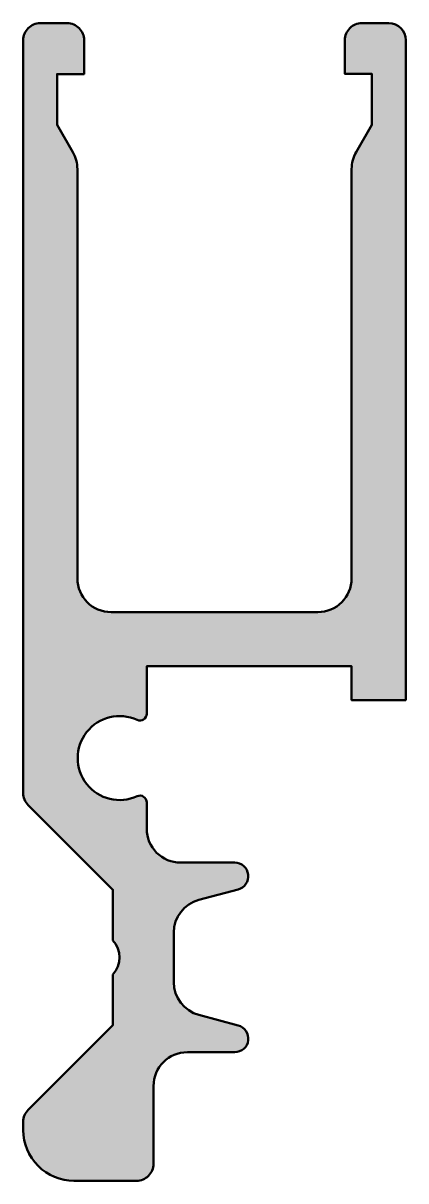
# Model space of a CAD drawing. Extents: x -10.9 to 0.4, y -14.2 to 20.
import ezdxf

# ---------------------------------------------------------------- set-up
doc = ezdxf.new("R2010")
doc.units = 0
doc.layers.add('0S-Alu contour', color=7, linetype='Continuous', lineweight=50)
doc.layers.add('0S-Alu hatch', color=252, linetype='Continuous', lineweight=25)

# ---------------------------------------------------------------- blocks, each defined once
blk = doc.blocks.new('347030__9994426A_4D42_42B1_8BEB_6966A521417B_')
at = {"layer": '0S-Alu hatch'}
h = blk.add_hatch(color=256, dxfattribs=at)
edge = h.paths.add_edge_path()
edge.add_line((-10.7537202835083, -3.098090410232545), (-8.25180435180664, -5.600006103515625))
edge.add_line((-8.25180435180664, -5.600006103515625), (-8.25180435180664, -7.100006103515625))
edge.add_ellipse((-8.776781870562026, -7.600006103515625), major_axis=(-0.724983720643823, 0), ratio=1, start_angle=136.3959557151839, end_angle=223.6040442848162, ccw=False)
edge.add_line((-8.25180435180664, -8.100006103515625), (-8.25180435180664, -9.600006103515625))
edge.add_line((-8.25180435180664, -9.600006103515625), (-10.75364456185792, -12.10184631356691))
edge.add_arc((-10.40009117126464, -12.45539970416019), 0.5000000000000053, 134.9999999999996, 180)
edge.add_line((-10.90009117126465, -12.45539970416018), (-10.90009117126465, -12.70001220703125))
edge.add_arc((-9.400888859075987, -12.70080989484259), 1.499202524403448, 179.9695143608771, 270.0304856391131)
edge.add_line((-9.400091171264627, -14.20001220703125), (-7.551807403564452, -14.20001220703125))
edge.add_arc((-7.551497615728532, -13.70032199486717), 0.4996903081920701, 269.964478925469, 360.035521074527)
edge.add_line((-7.051807403564453, -13.70001220703124), (-7.051807403564454, -11.39999389648437))
edge.add_ellipse((-6.051787580416628, -11.4000137196322), major_axis=(-1.0000198233443, 0), ratio=1, start_angle=270.0011357601927, end_angle=359.9988642393876, ccw=False)
edge.add_line((-6.051807403564456, -10.39999389648437), (-4.653827667236328, -10.39999389648437))
edge.add_arc((-4.652310888817616, -9.998164593066864), 0.4018321660865062, 269.783727596854, 435.8167063426911)
edge.add_line((-4.553852081298833, -9.608581542968748), (-5.710880279541015, -9.299285888671877))
edge.add_ellipse((-5.449835672516398, -8.331922456503047), major_axis=(-1.001966215375595, 0), ratio=1, start_angle=0.06206429827898319, end_angle=74.89834809068873, ccw=False)
edge.add_line((-6.451801300048827, -8.333007812500004), (-6.451801300048828, -6.86700439453125))
edge.add_ellipse((-5.450726835654212, -6.867701781201373), major_axis=(-1.001074707307668, 0), ratio=1, start_angle=285.05807315058985, end_angle=359.9600855801919, ccw=False)
edge.add_line((-5.710803985595703, -5.9010009765625), (-4.553852081298828, -5.5914306640625))
edge.add_arc((-4.653530505146012, -5.2020016826449), 0.4019834819350265, 284.3572107500455, 450.0423553104101)
edge.add_line((-4.653827667236328, -4.800018310546875), (-6.25131607055664, -4.80023193359375))
edge.add_ellipse((-6.251844408762865, -3.800760271799976), major_axis=(-0.999471801438173, 0), ratio=1, start_angle=-0.03028754861361449, end_angle=90.03028754862157, ccw=False)
edge.add_line((-7.251316070556638, -3.800231933593751), (-7.251452914342165, -3.019872460697605))
edge.add_arc((-7.451452911267054, -3.01990753268383), 0.1999999999999999, 0.0100473840338802, 114.601207517977)
edge.add_ellipse((-8.05087676015861, -1.710725191422362), major_axis=(-1.239884493037836, 0), ratio=1, start_angle=-114.5858278248894, end_angle=114.60120751797751, ccw=False)
edge.add_arc((-7.451804351806639, -0.4013819962125658), 0.2000000000000002, 245.4141721751112, 360)
edge.add_line((-7.251804351806639, -0.4013819962125642), (-7.25180435180664, 1))
edge.add_line((-7.25180435180664, 1), (-1.200090050697326, 1))
edge.add_line((-1.200090050697326, 1), (-1.200090050697326, 0))
edge.add_line((-1.200090050697326, 0), (0.4000000059604645, 0))
edge.add_line((0.4000000059604645, 0), (0.4000000059604645, 19.49966430664062))
edge.add_arc((-0.100172195830836, 19.49949208169893), 0.5001722314425181, 0.0197287291575985, 89.99076233459904)
edge.add_line((-0.1000915542244879, 19.99966430664062), (-0.9000900983810428, 19.99966430664062))
edge.add_arc((-0.9003482000128816, 19.49992240827246), 0.4997419650190138, 89.97040845900013, 180.0295915409917)
edge.add_line((-1.400090098381042, 19.49966430664062), (-1.400090098381042, 18.49966430664062))
edge.add_line((-1.400090098381042, 18.49966430664062), (-0.6000901460647583, 18.49966430664062))
edge.add_line((-0.6000901460647583, 18.49966430664062), (-0.6000901460647583, 16.99966430664063))
edge.add_line((-0.6000901460647583, 16.99966430664063), (-1.066115191523527, 16.19248623066609))
edge.add_arc((-0.2000900506973284, 15.69248577520934), 0.9999999999999989, 149.9999698672191, 180)
edge.add_line((-1.200090050697327, 15.69248577520933), (-1.200090050697326, 3.5999755859375))
edge.add_ellipse((-2.200144991324729, 3.600030526558346), major_axis=(-1.000054942136555, 0), ratio=1, start_angle=90.00315452294848, end_angle=179.9968523072327, ccw=False)
edge.add_line((-2.200089931488036, 2.5999755859375), (-8.302228927612301, 2.5999755859375))
edge.add_ellipse((-8.30220914681129, 3.597859136269762), major_axis=(-0.9978835505283177, 0), ratio=1, start_angle=0.0011357599706229848, end_angle=89.9988642398074, ccw=False)
edge.add_line((-9.300092697143551, 3.597839355468747), (-9.300092697143551, 15.69034784382116))
edge.add_arc((-10.30009269714355, 15.69034784382117), 0.9999999999999982, 0, 30.00000323797559)
edge.add_line((-9.434067321615778, 16.19034789276315), (-9.90009307861328, 16.99752807617187))
edge.add_line((-9.90009307861328, 16.99752807617187), (-9.90009307861328, 18.49752807617187))
edge.add_line((-9.90009307861328, 18.49752807617187), (-9.100092887878416, 18.49752807617187))
edge.add_line((-9.100092887878416, 18.49752807617187), (-9.100092887878416, 19.49752807617187))
edge.add_arc((-9.599835174654999, 19.49778578939529), 0.499742353226932, 359.9704530132629, 450.0295469867338)
edge.add_line((-9.600092887878416, 19.99752807617187), (-10.40009117126465, 19.99752807617187))
edge.add_arc((-10.40034888448806, 19.49778578939529), 0.4997423532269391, 89.97045301326702, 180.0295469867371)
edge.add_line((-10.90009117126465, 19.49752807617187), (-10.90009117126465, -2.74471926689149))
edge.add_arc((-10.40245486214593, -2.745591812725197), 0.4976370740705826, 179.8995387965974, 225.1003968863074)
at = {"layer": '0S-Alu contour', "color": 7}
for points in [[(-9.600092887878416, 19.99752807617187), (-10.40009117126465, 19.99752807617187)], [(-0.1000915542244879, 19.99966430664062), (-0.9000900983810428, 19.99966430664062)], [(-10.90009117126465, 19.49752807617187), (-10.90009117126465, -2.74471926689149)], [(-9.434067321615778, 16.19034789276315), (-9.90009307861328, 16.99752807617187), (-9.90009307861328, 18.49752807617187), (-9.100092887878416, 18.49752807617187), (-9.100092887878416, 19.49752807617187)], [(-7.251804351806639, -0.4013819962125642), (-7.25180435180664, 1), (-1.200090050697326, 1), (-1.200090050697326, 0), (0.4000000059604645, 0), (0.4000000059604645, 19.49966430664062)], [(-1.400090098381042, 19.49966430664062), (-1.400090098381042, 18.49966430664062), (-0.6000901460647583, 18.49966430664062), (-0.6000901460647583, 16.99966430664063), (-1.066115191523527, 16.19248623066609)], [(-9.300092697143551, 3.597839355468747), (-9.300092697143551, 15.69034784382116)], [(-1.200090050697327, 15.69248577520933), (-1.200090050697326, 3.5999755859375)], [(-2.200089931488036, 2.5999755859375), (-8.302228927612301, 2.5999755859375)], [(-7.251316070556638, -3.800231933593751), (-7.251452914342165, -3.019872460697605)], [(-10.7537202835083, -3.098090410232545), (-8.25180435180664, -5.600006103515625), (-8.25180435180664, -7.100006103515625)], [(-4.653827667236328, -4.800018310546875), (-6.25131607055664, -4.80023193359375)], [(-5.710803985595703, -5.9010009765625), (-4.553852081298828, -5.5914306640625)], [(-6.451801300048827, -8.333007812500004), (-6.451801300048828, -6.86700439453125)], [(-8.25180435180664, -8.100006103515625), (-8.25180435180664, -9.600006103515625), (-10.75364456185792, -12.10184631356691)], [(-4.553852081298833, -9.608581542968748), (-5.710880279541015, -9.299285888671877)], [(-6.051807403564456, -10.39999389648437), (-4.653827667236328, -10.39999389648437)], [(-7.051807403564453, -13.70001220703124), (-7.051807403564454, -11.39999389648437)], [(-10.90009117126465, -12.45539970416018), (-10.90009117126465, -12.70001220703125)], [(-9.400091171264627, -14.20001220703125), (-7.551807403564452, -14.20001220703125)]]:
    blk.add_lwpolyline(points, dxfattribs=at)
for centre, radius, start, end in [((-10.40034888448806, 19.49778578939529), 0.4997423532269391, 89.97045301326702, 180.0295469867371), ((-9.599835174654999, 19.49778578939529), 0.499742353226932, 359.9704530132629, 90.02954698673379), ((-0.9003482000128816, 19.49992240827246), 0.4997419650190138, 89.97040845900013, 180.0295915409917), ((-0.100172195830836, 19.49949208169893), 0.5001722314425181, 0.0197287291575985, 89.99076233459904), ((-10.30009269714355, 15.69034784382117), 0.9999999999999982, 0, 30.00000323797559), ((-0.2000900506973284, 15.69248577520934), 0.9999999999999989, 149.9999698672191, 180), ((-7.451804351806639, -0.4013819962125658), 0.2000000000000002, 245.4141721751112, 0), ((-10.40245486214593, -2.745591812725197), 0.4976370740705826, 179.8995387965974, 225.1003968863074), ((-7.451452911267054, -3.01990753268383), 0.1999999999999999, 0.0100473840338802, 114.601207517977), ((-4.653530505146012, -5.2020016826449), 0.4019834819350265, 284.3572107500455, 90.04235531041016), ((-4.652310888817616, -9.998164593066864), 0.4018321660865062, 269.783727596854, 75.81670634269115), ((-10.40009117126464, -12.45539970416019), 0.5000000000000053, 134.9999999999996, 180), ((-9.400888859075987, -12.70080989484259), 1.499202524403448, 179.9695143608771, 270.0304856391131), ((-7.551497615728532, -13.70032199486717), 0.4996903081920701, 269.964478925469, 0.0355210745269761)]:
    blk.add_arc(centre, radius, start, end, dxfattribs=at)
at = {"layer": '0S-Alu contour', "color": 7, "extrusion": (0, 0, -1)}
for centre, radius, start, end in [((8.30220914681129, 3.597859136269762), 0.9978835505283177, 270.0011357601926, 359.9988642400294), ((2.200144991324729, 3.600030526558346), 1.000054942136555, 180.0031476927674, 269.9968454770515), ((8.05087676015861, -1.710725191422362), 1.239884493037836, 245.3987924820225, 114.5858278248894), ((6.251844408762865, -3.800760271799976), 0.999471801438173, 269.9697124513784, 0.0302875486136061), ((5.450726835654212, -6.867701781201373), 1.001074707307668, 0.0399144198080859, 74.94192684941012), ((8.776781870562026, -7.600006103515625), 0.724983720643823, 136.3959557151838, 223.6040442848162), ((5.449835672516398, -8.331922456503047), 1.001966215375595, 285.1016519093114, 359.937935701721), ((6.051787580416628, -11.4000137196322), 1.0000198233443, 0.0011357606123724, 89.99886423980728)]:
    blk.add_arc(centre, radius, start, end, dxfattribs=at)
blk = doc.blocks.new('347030__090E53F7_FE86_4079_A34A_4E248ADDC286_')
at = {"layer": '0S-Alu contour', "color": 7}
blk.add_blockref('347030__9994426A_4D42_42B1_8BEB_6966A521417B_', (0, 0), dxfattribs=at)

msp = doc.modelspace()

# ---------------------------------------------------------------- block references
at = {"layer": '0S-Alu contour', "color": 7}
msp.add_blockref('347030__090E53F7_FE86_4079_A34A_4E248ADDC286_', (0, 0), dxfattribs=at)

doc.saveas('drawing.dxf')
